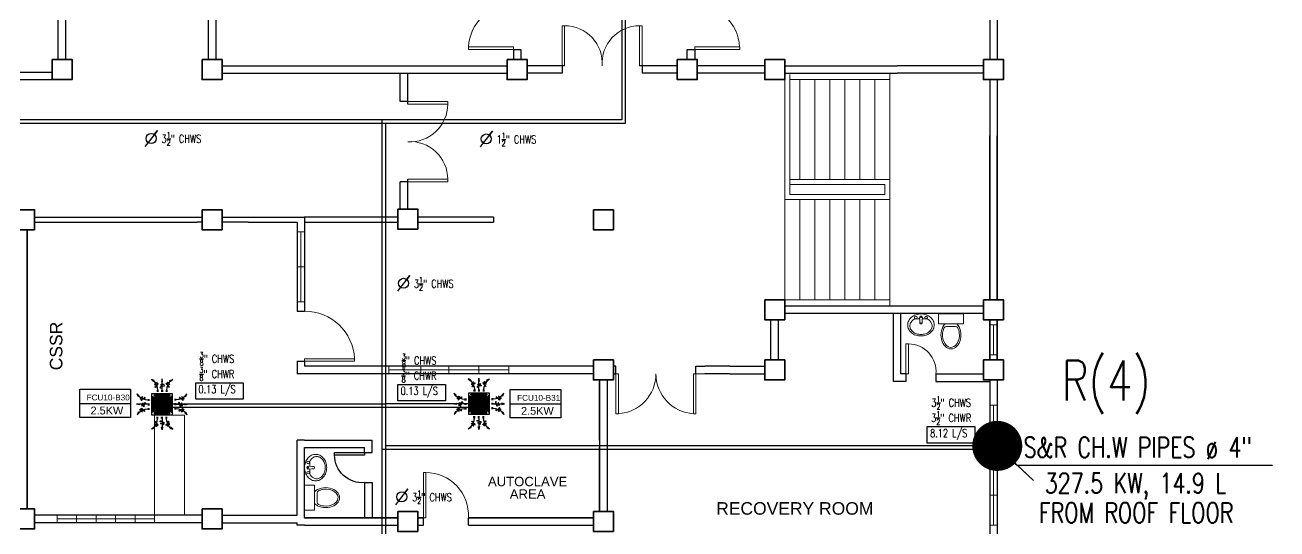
# Model space of a CAD drawing. Header units: millimetres. Extents: x 5 to 430, y 3 to 339.
# Drawn here: x 270.34 to 295.37, y 183.54 to 193.61 of the extents above; entities that cross this region are included whole.
import ezdxf
from ezdxf import colors
from ezdxf.entities.mleader import LeaderData, LeaderLine
from ezdxf.math import Vec2, Vec3

# ---------------------------------------------------------------- set-up
doc = ezdxf.new("R2010")
doc.units = ezdxf.units.MM
doc.header["$MEASUREMENT"] = 0
for name, color, linetype in [('AIR', 7, 'Continuous'), ('fcu line', 7, 'Continuous'), ('fcu return', 7, 'Continuous'), ('label', 7, 'Continuous'), ('Legends', 7, 'Continuous'), ('pipe label', 7, 'Continuous')]:
    doc.layers.add(name, color=color, linetype=linetype)
doc.styles.add('Arch-Dim', font='simplex.shx', dxfattribs={"width": 0.75})
doc.styles.get("Standard").update_dxf_attribs({"font": 'arial.ttf'})
doc.styles.add('SWISSLT175', font='swissl.ttf', dxfattribs={"height": 0.175})

# ---------------------------------------------------------------- blocks, each defined once
blk = doc.blocks.new('door-.60m')
at = {"ltscale": 0.03}
blk.add_lwpolyline([(0, 0), (0.05, 0), (0.05, 0.6), (0, 0.6)], close=True, dxfattribs=at)
blk.add_arc((0.05, 0.048), 0.552, 355.0209, 90, dxfattribs=at)
blk = doc.blocks.new('FCU-13000P (CASSETTE SPLIT)')
at = {"layer": 'AIR', "ltscale": 3}
for p, q in [((0, 0.523), (0, 1)), ((-0.193, 0.558), (-0.193, 0.487)), ((-0.162, 0.558), (-0.162, 0.487)), ((-0.016, 0.558), (-0.016, 0.487)), ((0.016, 0.558), (0.016, 0.487)), ((0.162, 0.558), (0.162, 0.487)), ((0.193, 0.558), (0.193, 0.487)), ((-0.523, 0), (-1, 0)), ((-0.558, 0.193), (-0.487, 0.193)), ((-0.558, 0.162), (-0.487, 0.162)), ((-0.558, 0.016), (-0.487, 0.016)), ((0.558, 0.193), (0.487, 0.193)), ((0.558, 0.162), (0.487, 0.162)), ((0.558, 0.016), (0.487, 0.016)), ((0.523, 0), (1, 0)), ((-0.558, -0.016), (-0.487, -0.016)), ((-0.558, -0.162), (-0.487, -0.162)), ((-0.558, -0.193), (-0.487, -0.193)), ((-0.193, -0.558), (-0.193, -0.487)), ((-0.162, -0.558), (-0.162, -0.487)), ((-0.016, -0.558), (-0.016, -0.487)), ((0.016, -0.558), (0.016, -0.487)), ((0.162, -0.558), (0.162, -0.487)), ((0.193, -0.558), (0.193, -0.487)), ((0.558, -0.016), (0.487, -0.016)), ((0.558, -0.162), (0.487, -0.162)), ((0.558, -0.193), (0.487, -0.193)), ((0, -0.523), (0, -1))]:
    blk.add_line(p, q, dxfattribs=at)
at = {"layer": 'AIR'}
for p, q in [((0.295, -0.295), (-0.295, 0.295)), ((0.295, 0.295), (-0.295, -0.295))]:
    blk.add_line(p, q, dxfattribs=at)
at = {"layer": 'AIR', "ltscale": 3}
for points in [[(-0.022, 0.89), (0.022, 0.89), (0, 1)], [(-0.335, 0.895), (-0.311, 0.932), (-0.416, 0.973)], [(0.335, 0.895), (0.311, 0.932), (0.416, 0.973)], [(-0.89, 0.022), (-0.89, -0.022), (-1, 0)], [(-0.895, 0.335), (-0.932, 0.311), (-0.973, 0.416)], [(0.89, 0.022), (0.89, -0.022), (1, 0)], [(0.895, 0.335), (0.932, 0.311), (0.973, 0.416)], [(-0.895, -0.335), (-0.932, -0.311), (-0.973, -0.416)], [(0.895, -0.335), (0.932, -0.311), (0.973, -0.416)], [(-0.335, -0.895), (-0.311, -0.932), (-0.416, -0.973)], [(-0.022, -0.89), (0.022, -0.89), (0, -1)], [(0.335, -0.895), (0.311, -0.932), (0.416, -0.973)]]:
    blk.add_lwpolyline(points, close=True, dxfattribs=at)
at = {"layer": 'AIR'}
for points in [[(-0.323, 0.914, -0.171809), (-0.178, 0.558), (-0.178, 0.522)], [(0.323, 0.914, 0.171809), (0.178, 0.558), (0.178, 0.522)], [(-0.914, 0.323, 0.171809), (-0.558, 0.178), (-0.522, 0.178)], [(0.914, 0.323, -0.171809), (0.558, 0.178), (0.522, 0.178)], [(-0.914, -0.323, -0.171809), (-0.558, -0.178), (-0.522, -0.178)], [(0.914, -0.323, 0.171809), (0.558, -0.178), (0.522, -0.178)], [(-0.323, -0.914, 0.171809), (-0.178, -0.558), (-0.178, -0.522)], [(0.323, -0.914, -0.171809), (0.178, -0.558), (0.178, -0.522)]]:
    blk.add_lwpolyline(points, format="xyb", dxfattribs=at)
for points in [[(-0.41, -0.41), (0.41, -0.41), (0.41, 0.41), (-0.41, 0.41)], [(-0.373, 0.31), (-0.348, 0.31), (-0.348, -0.31), (-0.373, -0.31)], [(-0.31, 0.372), (0.31, 0.372), (0.31, 0.348), (-0.31, 0.348)], [(-0.26, -0.26), (0.26, -0.26), (0.26, 0.26), (-0.26, 0.26)], [(-0.21, -0.21), (0.21, -0.21), (0.21, 0.21), (-0.21, 0.21)], [(-0.16, -0.16), (0.16, -0.16), (0.16, 0.16), (-0.16, 0.16)], [(-0.11, -0.11), (0.11, -0.11), (0.11, 0.11), (-0.11, 0.11)], [(-0.06, -0.06), (0.06, -0.06), (0.06, 0.06), (-0.06, 0.06)], [(0.372, 0.31), (0.348, 0.31), (0.348, -0.31), (0.372, -0.31)], [(-0.31, -0.373), (0.31, -0.373), (0.31, -0.348), (-0.31, -0.348)]]:
    blk.add_lwpolyline(points, close=True, dxfattribs=at)
blk.add_lwpolyline([(-0.26, -0.31), (0.26, -0.31, 0.414214), (0.31, -0.26), (0.31, 0.26, 0.414214), (0.26, 0.31), (-0.26, 0.31, 0.414214), (-0.31, 0.26), (-0.31, -0.26, 0.414214)], format="xyb", close=True, dxfattribs=at)
at = {"layer": 'AIR', "ltscale": 3}
for points in [[(-0.268, 0.84), (-0.231, 0.852), (-0.134, 0.882), (-0.422, 0.704), (0.005, 0.903), (-0.358, 0.645), (-0.239, 0.678), (-0.199, 0.69)], [(0.268, 0.84), (0.231, 0.852), (0.134, 0.882), (0.422, 0.704), (-0.005, 0.903), (0.358, 0.645), (0.239, 0.678), (0.199, 0.69)], [(-0.84, 0.268), (-0.852, 0.231), (-0.882, 0.134), (-0.704, 0.422), (-0.903, -0.005), (-0.645, 0.358), (-0.678, 0.239), (-0.69, 0.199)], [(0.84, 0.268), (0.852, 0.231), (0.882, 0.134), (0.704, 0.422), (0.903, -0.005), (0.645, 0.358), (0.678, 0.239), (0.69, 0.199)], [(-0.84, -0.268), (-0.852, -0.231), (-0.882, -0.134), (-0.704, -0.422), (-0.903, 0.005), (-0.645, -0.358), (-0.678, -0.239), (-0.69, -0.199)], [(0.84, -0.268), (0.852, -0.231), (0.882, -0.134), (0.704, -0.422), (0.903, 0.005), (0.645, -0.358), (0.678, -0.239), (0.69, -0.199)], [(-0.268, -0.84), (-0.231, -0.852), (-0.134, -0.882), (-0.422, -0.704), (0.005, -0.903), (-0.358, -0.645), (-0.239, -0.678), (-0.199, -0.69)], [(0.268, -0.84), (0.231, -0.852), (0.134, -0.882), (0.422, -0.704), (-0.005, -0.903), (0.358, -0.645), (0.239, -0.678), (0.199, -0.69)]]:
    blk.add_open_spline(points, degree=3, knots=[0.0032834, 0.0032834, 0.0032834, 0.0032834, 0.0712567, 0.1924075, 0.3347111, 0.5062145, 0.5813292, 0.5813292, 0.5813292, 0.5813292], dxfattribs=at)
for points in [[(0, 0.8), (0.077, 0.776), (-0.058, 0.755), (0.098, 0.718), (-0.087, 0.663), (0, 0.631)], [(-0.8, 0), (-0.776, -0.077), (-0.755, 0.058), (-0.718, -0.098), (-0.663, 0.087), (-0.631, 0)], [(0.8, 0), (0.776, -0.077), (0.755, 0.058), (0.718, -0.098), (0.663, 0.087), (0.631, 0)], [(0, -0.8), (0.077, -0.776), (-0.058, -0.755), (0.098, -0.718), (-0.087, -0.663), (0, -0.631)]]:
    blk.add_spline(points, degree=3, dxfattribs=at)
for points in [[(0, 1), (-0.022, 0.89), (0.022, 0.89)], [(-0.416, 0.973), (-0.335, 0.895), (-0.311, 0.932)], [(0.416, 0.973), (0.335, 0.895), (0.311, 0.932)], [(-1, 0), (-0.89, 0.022), (-0.89, -0.022)], [(-0.973, 0.416), (-0.895, 0.335), (-0.932, 0.311)], [(1, 0), (0.89, 0.022), (0.89, -0.022)], [(0.973, 0.416), (0.895, 0.335), (0.932, 0.311)], [(-0.973, -0.416), (-0.895, -0.335), (-0.932, -0.311)], [(0.973, -0.416), (0.895, -0.335), (0.932, -0.311)], [(-0.416, -0.973), (-0.335, -0.895), (-0.311, -0.932)], [(0, -1), (-0.022, -0.89), (0.022, -0.89)], [(0.416, -0.973), (0.335, -0.895), (0.311, -0.932)]]:
    blk.add_solid(points, dxfattribs=at)
blk = doc.blocks.new('_Dot')
at = {"color": 0, "linetype": 'ByBlock', "lineweight": -2}
blk.add_line((-0.5, 0), (-1, 0), dxfattribs=at)
at = {"color": 0, "linetype": 'ByBlock', "const_width": 0.5}
blk.add_lwpolyline([(-0.25, 0, 1), (0.25, 0, 1)], format="xyb", close=True, dxfattribs=at)

msp = doc.modelspace()

# ---------------------------------------------------------------- linework, layer by layer
at = {"color": 8, "lineweight": 25}
for p, q in [((271.006, 192.92), (271.006, 198.52)), ((271.156, 192.92), (271.156, 198.52)), ((289.781, 198.521), (289.781, 192.92)), ((274.006, 195.994), (274.006, 192.92)), ((274.156, 195.994), (274.156, 192.92)), ((289.631, 195.994), (289.631, 192.92)), ((280.106, 193.12), (280.106, 192.92)), ((280.106, 193.12), (280.256, 193.12)), ((280.256, 193.12), (280.256, 192.92)), ((283.581, 192.92), (283.581, 193.12)), ((283.581, 193.12), (283.731, 193.12)), ((283.581, 193.02), (283.581, 193.02)), ((283.731, 193.12), (283.731, 192.92)), ((274.281, 192.795), (279.981, 192.795)), ((281.131, 192.795), (280.381, 192.795)), ((281.081, 192.795), (281.081, 192.645)), ((283.381, 192.795), (282.631, 192.795)), ((282.681, 192.795), (282.681, 192.645)), ((285.131, 192.795), (283.781, 192.795)), ((285.531, 192.795), (285.781, 192.795)), ((285.781, 192.795), (287.781, 192.795)), ((289.506, 192.795), (287.781, 192.795)), ((269.2, 192.67), (270.881, 192.67)), ((269.25, 192.52), (270.881, 192.52)), ((274.281, 192.645), (279.981, 192.645)), ((277.843, 192.078), (277.843, 192.645)), ((277.993, 192.028), (277.993, 192.645)), ((281.081, 192.645), (280.381, 192.645)), ((283.381, 192.645), (282.681, 192.645)), ((285.131, 192.645), (283.781, 192.645)), ((285.531, 192.645), (285.781, 192.645)), ((285.781, 192.645), (287.781, 192.645)), ((289.506, 192.645), (287.781, 192.645)), ((289.631, 192.52), (289.631, 188.12)), ((289.781, 192.52), (289.781, 188.12)), ((277.993, 192.078), (277.843, 192.078)), ((289.631, 188.12), (289.631, 191.393)), ((289.781, 188.12), (289.781, 191.393)), ((277.993, 189.933), (277.993, 190.528)), ((277.843, 189.933), (277.843, 190.478)), ((277.993, 190.478), (277.843, 190.478)), ((270.531, 189.768), (273.481, 189.768)), ((273.481, 189.768), (273.881, 189.768)), ((274.281, 189.768), (275.781, 189.768)), ((275.781, 189.768), (275.931, 189.768)), ((275.931, 189.768), (275.931, 187.893)), ((277.793, 189.768), (275.931, 189.768)), ((279.706, 189.768), (278.193, 189.768)), ((279.706, 189.768), (279.706, 189.668)), ((270.381, 189.518), (270.381, 186.543)), ((270.381, 183.943), (270.381, 189.518)), ((270.381, 189.518), (270.381, 183.943)), ((270.531, 189.668), (273.781, 189.668)), ((273.881, 189.668), (273.781, 189.668)), ((274.806, 189.668), (274.281, 189.668)), ((274.806, 189.668), (275.781, 189.668)), ((275.781, 189.668), (275.781, 187.893)), ((275.931, 189.668), (277.793, 189.668)), ((278.193, 189.668), (279.706, 189.668)), ((289.506, 187.995), (285.531, 187.995)), ((270.381, 187.918), (270.381, 185.818)), ((275.781, 187.893), (275.931, 187.893)), ((289.506, 187.845), (285.531, 187.845)), ((287.706, 186.489), (287.706, 187.839)), ((287.856, 186.639), (287.856, 187.839)), ((285.256, 186.918), (285.256, 187.72)), ((285.406, 186.918), (285.406, 187.72)), ((289.631, 187.72), (289.631, 186.918)), ((289.631, 186.918), (289.631, 187.72)), ((289.781, 187.72), (289.781, 186.918)), ((289.781, 186.918), (289.781, 187.72)), ((275.781, 186.893), (275.781, 186.793)), ((275.781, 186.893), (275.931, 186.893)), ((275.781, 186.793), (275.781, 186.643)), ((275.931, 186.893), (275.931, 186.801)), ((275.931, 186.801), (275.931, 186.793)), ((281.706, 186.793), (275.931, 186.793)), ((282.156, 186.793), (282.106, 186.793)), ((282.156, 186.643), (282.156, 186.793)), ((283.756, 186.793), (283.931, 186.793)), ((283.756, 186.643), (283.756, 186.793)), ((284.431, 186.793), (283.931, 186.793)), ((284.431, 186.793), (285.131, 186.793)), ((275.931, 186.643), (275.781, 186.643)), ((281.706, 186.643), (275.931, 186.643)), ((281.831, 186.518), (281.831, 184.943)), ((281.831, 185.318), (281.831, 186.493)), ((281.981, 186.518), (281.981, 184.943)), ((281.981, 186.493), (281.981, 183.893)), ((282.106, 186.643), (282.156, 186.643)), ((284.431, 186.643), (283.931, 186.643)), ((284.431, 186.643), (285.131, 186.643)), ((289.631, 186.518), (289.631, 180.918)), ((289.631, 186.518), (289.631, 180.918)), ((289.781, 186.518), (289.781, 180.918)), ((275.781, 183.818), (275.781, 185.318)), ((275.931, 185.318), (275.781, 185.318)), ((275.931, 183.768), (275.931, 185.168)), ((281.831, 183.893), (281.831, 185.168)), ((281.831, 184.943), (281.831, 183.893)), ((281.981, 184.943), (281.981, 183.893)), ((273.881, 183.818), (270.531, 183.818)), ((274.281, 183.818), (275.781, 183.818)), ((275.931, 183.768), (277.793, 183.768)), ((277.793, 183.768), (275.931, 183.768)), ((278.193, 183.768), (278.306, 183.768)), ((278.306, 183.768), (278.193, 183.768)), ((278.306, 183.618), (278.306, 183.768)), ((279.206, 183.768), (280.481, 183.768)), ((279.206, 183.618), (279.206, 183.768)), ((281.706, 183.768), (279.206, 183.768)), ((280.481, 183.768), (281.706, 183.768)), ((273.881, 183.668), (270.531, 183.668)), ((274.281, 183.668), (275.781, 183.668)), ((275.781, 183.618), (275.781, 183.668)), ((275.931, 183.618), (275.781, 183.618)), ((275.931, 183.618), (277.793, 183.618)), ((278.193, 183.618), (278.306, 183.618)), ((279.206, 183.618), (281.706, 183.618))]:
    msp.add_line(p, q, dxfattribs=at)
at = {"color": 8, "lineweight": 13}
for p, q in [((279.206, 193.17), (280.106, 193.17)), ((280.106, 193.12), (279.206, 193.12)), ((279.207, 193.17), (279.207, 193.12)), ((280.106, 193.12), (280.106, 193.17)), ((284.631, 193.17), (283.731, 193.17)), ((283.731, 193.17), (283.731, 193.12)), ((283.731, 193.02), (283.731, 193.17)), ((283.731, 193.12), (284.631, 193.12)), ((284.631, 193.12), (284.631, 193.17)), ((275.931, 186.943), (275.931, 186.893)), ((276.931, 186.943), (275.931, 186.943)), ((275.931, 186.943), (275.931, 186.893)), ((275.931, 186.893), (276.931, 186.893)), ((276.931, 186.893), (276.931, 186.943)), ((282.156, 186.643), (282.206, 186.643)), ((282.206, 186.643), (282.156, 186.643)), ((282.156, 186.643), (282.156, 185.843)), ((282.206, 185.843), (282.206, 186.643)), ((283.706, 185.843), (283.706, 186.643)), ((283.706, 186.643), (283.756, 186.643)), ((283.706, 186.643), (283.931, 186.643)), ((283.756, 186.643), (283.756, 185.843)), ((282.156, 185.843), (282.206, 185.843)), ((283.756, 185.843), (283.706, 185.843))]:
    msp.add_line(p, q, dxfattribs=at)
at = {"color": 8, "lineweight": 9}
for p, q in [((283.731, 192.92), (283.581, 192.92)), ((285.531, 192.52), (285.531, 192.645)), ((285.531, 190.12), (285.531, 192.52)), ((285.631, 192.52), (285.631, 192.62)), ((285.631, 190.22), (285.631, 192.52)), ((287.631, 192.52), (285.631, 192.52)), ((285.831, 192.52), (285.831, 190.52)), ((286.131, 192.52), (286.131, 190.52)), ((286.431, 192.52), (286.431, 190.52)), ((286.731, 192.52), (286.731, 190.52)), ((287.031, 192.52), (287.031, 190.52)), ((287.331, 192.52), (287.331, 190.52)), ((287.631, 192.645), (287.631, 192.52)), ((287.631, 192.52), (287.631, 190.52)), ((287.331, 190.52), (285.631, 190.52)), ((287.331, 190.52), (287.631, 190.52)), ((287.631, 190.42), (287.631, 190.52)), ((287.331, 190.42), (285.631, 190.42)), ((287.331, 190.42), (287.531, 190.42)), ((287.531, 190.22), (287.531, 190.42)), ((287.631, 190.22), (287.631, 190.42)), ((287.331, 190.12), (285.531, 190.12)), ((285.531, 190.12), (285.531, 188.12)), ((287.331, 190.22), (285.631, 190.22)), ((285.831, 190.12), (285.831, 188.12)), ((286.131, 190.12), (286.131, 188.12)), ((286.431, 190.12), (286.431, 188.12)), ((286.731, 190.12), (286.731, 188.12)), ((287.031, 190.12), (287.031, 188.12)), ((287.331, 190.22), (287.531, 190.22)), ((287.331, 190.12), (287.331, 188.12)), ((287.331, 190.12), (287.631, 190.12)), ((287.631, 190.12), (287.631, 190.22)), ((287.631, 190.12), (287.631, 188.12)), ((275.931, 189.48), (275.783, 189.48)), ((275.783, 189.48), (275.783, 188.08)), ((275.857, 189.48), (275.853, 188.08)), ((275.931, 188.78), (275.931, 189.48)), ((275.931, 188.78), (275.783, 188.78)), ((275.783, 188.08), (275.929, 188.08)), ((287.631, 188.12), (285.531, 188.12)), ((285.531, 187.995), (285.531, 188.12)), ((287.631, 187.995), (287.631, 188.12)), ((288.241, 187.641), (288.228, 187.763)), ((288.27, 187.641), (288.284, 187.763)), ((288.606, 187.839), (288.606, 187.639)), ((289.106, 187.839), (288.606, 187.839)), ((289.106, 187.639), (289.106, 187.839)), ((288.606, 187.639), (289.106, 187.639)), ((288.765, 187.589), (288.946, 187.589)), ((289.781, 187.619), (289.631, 187.619)), ((289.631, 187.619), (289.631, 187.019)), ((289.706, 187.619), (289.706, 187.019)), ((289.781, 187.319), (289.781, 187.619)), ((289.631, 187.019), (289.781, 187.019)), ((277.618, 186.643), (277.618, 186.793)), ((277.618, 186.793), (280.018, 186.793)), ((278.256, 186.643), (278.256, 186.793)), ((278.818, 186.643), (278.818, 186.793)), ((279.418, 186.643), (279.418, 186.793)), ((280.018, 186.793), (280.018, 186.643)), ((285.531, 186.918), (285.531, 186.793)), ((280.018, 186.718), (277.618, 186.718)), ((278.818, 186.643), (277.618, 186.643)), ((278.818, 186.643), (280.018, 186.643)), ((281.981, 186.518), (281.981, 186.493)), ((289.781, 186.518), (289.781, 186.018)), ((289.781, 186.018), (289.631, 186.018)), ((289.631, 186.018), (289.631, 183.618)), ((289.706, 186.018), (289.706, 183.618)), ((289.781, 184.818), (289.781, 186.018)), ((273.531, 185.818), (273.531, 183.818)), ((270.381, 185.543), (270.381, 185.168)), ((289.781, 185.418), (289.631, 185.418)), ((270.381, 185.168), (270.381, 183.943)), ((276.129, 184.782), (276.007, 184.796)), ((276.129, 184.753), (276.007, 184.74)), ((281.831, 184.793), (281.831, 184.943)), ((289.781, 184.818), (289.631, 184.818)), ((289.781, 183.618), (289.781, 184.818)), ((275.931, 184.418), (276.131, 184.418)), ((275.931, 183.918), (275.931, 184.418)), ((276.131, 184.418), (276.131, 183.918)), ((276.181, 184.259), (276.181, 184.078)), ((289.781, 184.218), (289.631, 184.218)), ((270.981, 183.818), (270.531, 183.818)), ((270.981, 183.818), (270.981, 183.668)), ((272.931, 183.743), (270.981, 183.743)), ((271.371, 183.668), (271.371, 183.818)), ((271.371, 183.818), (271.761, 183.818)), ((271.761, 183.818), (271.761, 183.668)), ((272.151, 183.668), (272.151, 183.818)), ((272.151, 183.818), (272.541, 183.818)), ((272.541, 183.818), (272.541, 183.668)), ((273.481, 183.818), (272.881, 183.818)), ((272.931, 183.668), (272.931, 183.818)), ((276.131, 183.918), (275.931, 183.918)), ((270.531, 183.668), (270.981, 183.668)), ((270.981, 183.668), (272.881, 183.668)), ((270.981, 183.668), (271.371, 183.668)), ((271.761, 183.668), (272.151, 183.668)), ((272.541, 183.668), (272.931, 183.668)), ((272.881, 183.668), (273.631, 183.668)), ((289.631, 183.618), (289.781, 183.618))]:
    msp.add_line(p, q, dxfattribs=at)
at = {"color": 8, "lineweight": 25, "ltscale": 0.4}
for p, q in [((287.956, 186.639), (287.856, 186.639)), ((287.956, 186.639), (287.956, 186.489)), ((288.556, 186.639), (288.556, 186.489)), ((288.556, 186.639), (289.506, 186.639)), ((287.956, 186.489), (287.706, 186.489)), ((288.556, 186.489), (289.631, 186.489)), ((275.931, 185.318), (277.281, 185.318)), ((277.281, 185.068), (277.281, 185.318)), ((275.931, 185.168), (277.131, 185.168)), ((275.931, 185.168), (277.131, 185.168)), ((277.131, 185.068), (277.131, 185.168)), ((277.131, 185.068), (277.281, 185.068)), ((277.131, 184.468), (277.281, 184.468)), ((277.131, 184.468), (277.131, 183.768)), ((277.281, 184.468), (277.281, 183.768))]:
    msp.add_line(p, q, dxfattribs=at)
at = {"color": 8, "lineweight": 9, "ltscale": 0.4}
for p in [(272.931, 183.818), (273.531, 185.818)]:
    msp.add_line(p, (272.931, 185.818), dxfattribs=at)
at = {"color": 8, "lineweight": 13, "ltscale": 0.03}
for points in [[(281.081, 192.795), (281.131, 192.795), (281.131, 193.595), (281.081, 193.595)], [(282.681, 192.795), (282.631, 192.795), (282.631, 193.595), (282.681, 193.595)], [(277.993, 192.078), (277.993, 192.028), (278.793, 192.028), (278.793, 192.078)], [(277.993, 190.478), (277.993, 190.528), (278.793, 190.528), (278.793, 190.478)], [(287.956, 186.639), (288.006, 186.639), (288.006, 187.239), (287.956, 187.239)], [(278.306, 183.768), (278.356, 183.768), (278.356, 184.668), (278.306, 184.668)]]:
    msp.add_lwpolyline(points, close=True, dxfattribs=at)
at = {"color": 8, "lineweight": 35}
for points in [[(270.881, 192.92), (271.281, 192.92), (271.281, 192.52), (270.881, 192.52)], [(273.881, 192.92), (274.281, 192.92), (274.281, 192.52), (273.881, 192.52)], [(279.981, 192.92), (280.381, 192.92), (280.381, 192.52), (279.981, 192.52)], [(283.381, 192.92), (283.781, 192.92), (283.781, 192.52), (283.381, 192.52)], [(285.131, 192.92), (285.531, 192.92), (285.531, 192.52), (285.131, 192.52)], [(289.506, 192.92), (289.906, 192.92), (289.906, 192.52), (289.506, 192.52)], [(270.131, 189.918), (270.531, 189.918), (270.531, 189.518), (270.131, 189.518)], [(273.881, 189.918), (274.281, 189.918), (274.281, 189.518), (273.881, 189.518)], [(277.793, 189.933), (278.193, 189.933), (278.193, 189.533), (277.793, 189.533)], [(281.706, 189.918), (282.106, 189.918), (282.106, 189.518), (281.706, 189.518)], [(285.131, 188.12), (285.531, 188.12), (285.531, 187.72), (285.131, 187.72)], [(289.506, 188.12), (289.906, 188.12), (289.906, 187.72), (289.506, 187.72)], [(281.706, 186.918), (282.106, 186.918), (282.106, 186.518), (281.706, 186.518)], [(285.131, 186.918), (285.531, 186.918), (285.531, 186.518), (285.131, 186.518)], [(289.506, 186.918), (289.906, 186.918), (289.906, 186.518), (289.506, 186.518)], [(270.131, 183.943), (270.531, 183.943), (270.531, 183.543), (270.131, 183.543)], [(273.881, 183.943), (274.281, 183.943), (274.281, 183.543), (273.881, 183.543)], [(277.793, 183.893), (278.193, 183.893), (278.193, 183.493), (277.793, 183.493)], [(281.706, 183.893), (282.106, 183.893), (282.106, 183.493), (281.706, 183.493)]]:
    msp.add_lwpolyline(points, close=True, dxfattribs=at)
at = {"color": 8, "lineweight": 9}
for points in [[(275.783, 189.48), (275.929, 189.48), (275.929, 188.08), (275.783, 188.08)], [(289.631, 187.619), (289.781, 187.619), (289.781, 187.019), (289.631, 187.019)], [(280.018, 186.643), (277.618, 186.643), (277.618, 186.793), (280.018, 186.793)], [(277.618, 186.793), (280.018, 186.793), (280.018, 186.643), (277.618, 186.643)], [(289.631, 186.018), (289.781, 186.018), (289.781, 183.618), (289.631, 183.618)], [(270.981, 183.818), (272.931, 183.818), (272.931, 183.668), (270.981, 183.668)]]:
    msp.add_lwpolyline(points, close=True, dxfattribs=at)
for points in [[(287.991, 187.618, 0.11576), (288.01, 187.536, 0.104047), (288.069, 187.462, 0.090875), (288.152, 187.414, 0.083344), (288.256, 187.397, 0.083344), (288.359, 187.414, 0.090875), (288.443, 187.462, 0.104047), (288.502, 187.536, 0.11576), (288.521, 187.618, 0.11576), (288.502, 187.701, 0.104047), (288.443, 187.774, 0.090875), (288.359, 187.822, 0.083344), (288.256, 187.839, 0.083344), (288.152, 187.822, 0.090875), (288.069, 187.774, 0.104047), (288.01, 187.701, 0.11576)], [(276.152, 185.033, -0.11576), (276.234, 185.014, -0.104047), (276.308, 184.955, -0.090875), (276.356, 184.871, -0.083344), (276.373, 184.768, -0.083344), (276.356, 184.664, -0.090875), (276.308, 184.581, -0.104047), (276.234, 184.522, -0.11576), (276.152, 184.503, -0.11576), (276.069, 184.522, -0.104047), (275.996, 184.581, -0.090875), (275.948, 184.664, -0.083344), (275.931, 184.768, -0.083344), (275.948, 184.871, -0.090875), (275.996, 184.955, -0.104047), (276.069, 185.014, -0.11576)]]:
    msp.add_lwpolyline(points, format="xyb", close=True, dxfattribs=at)
for points in [[(288.033, 187.597, 0.124838), (288.049, 187.535, 0.105788), (288.099, 187.477, 0.086697), (288.168, 187.441, 0.076776), (288.256, 187.427, 0.076776), (288.344, 187.441, 0.086697), (288.413, 187.477, 0.105788), (288.463, 187.535, 0.124838), (288.478, 187.597, 0.124838), (288.463, 187.66, 0.105788), (288.413, 187.717, 0.040067), (288.383, 187.737), (288.28, 187.737, 0.040067)], [(288.232, 187.737), (288.129, 187.737, 0.040067), (288.099, 187.717, 0.105788), (288.049, 187.66, 0.124838), (288.033, 187.597, 0.124838)], [(276.173, 184.99, -0.124838), (276.236, 184.975, -0.105788), (276.293, 184.925, -0.086697), (276.329, 184.856, -0.076776), (276.343, 184.768, -0.076776), (276.329, 184.68, -0.086697), (276.293, 184.611, -0.105788), (276.236, 184.561, -0.124838), (276.173, 184.545, -0.124838), (276.11, 184.561, -0.105788), (276.053, 184.611, -0.040067), (276.033, 184.641), (276.033, 184.744, -0.040067)], [(276.033, 184.792), (276.033, 184.895, -0.040067), (276.053, 184.925, -0.105788), (276.11, 184.975, -0.124838), (276.173, 184.99, -0.124838)]]:
    msp.add_lwpolyline(points, format="xyb", dxfattribs=at)
for centre, radius in [((288.154, 187.766), 0.0255), ((288.256, 187.773), 0.0095), ((288.358, 187.766), 0.0255), ((276.004, 184.87), 0.0255), ((275.997, 184.768), 0.0095), ((276.004, 184.666), 0.0255)]:
    msp.add_circle(centre, radius, dxfattribs=at)
at = {"color": 8, "lineweight": 13}
for centre, radius, start, end in [((280.106, 193.12), 0.9, 90, 176.8153), ((283.731, 193.12), 0.9, 3.1847, 90), ((275.931, 186.893), 1, 2.866, 90), ((282.156, 186.643), 0.8, 273.5833, 0), ((283.756, 186.643), 0.8, 180, 266.4167)]:
    msp.add_arc(centre, radius, start, end, dxfattribs=at)
at = {"color": 8, "lineweight": 13, "ltscale": 0.03}
for centre, radius, start, end in [((281.131, 192.843), 0.752, 356.3048, 90), ((282.631, 192.843), 0.752, 90, 183.6952), ((278.042, 192.028), 0.752, 266.3048, 0), ((278.042, 190.528), 0.752, 0, 93.6952), ((288.006, 186.687), 0.552, 355.0209, 90), ((278.356, 183.817), 0.851, 356.7268, 90)]:
    msp.add_arc(centre, radius, start, end, dxfattribs=at)
at = {"color": 8, "lineweight": 9}
for centre, radius, start, end in [((288.256, 187.766), 0.028, 353.7545, 186.2455), ((288.256, 187.664), 0.025, 138.7978, 233.6932), ((288.256, 187.735), 0.0948, 261.2026, 278.7974), ((288.256, 187.664), 0.025, 251.3793, 288.6207), ((288.256, 187.664), 0.025, 306.3068, 41.2022), ((288.765, 187.539), 0.05, 90, 151.8499), ((288.946, 187.539), 0.05, 28.0084, 90), ((276.004, 184.768), 0.028, 83.7545, 276.2455), ((276.106, 184.768), 0.025, 36.3068, 131.2022), ((276.106, 184.768), 0.025, 228.7978, 323.6932), ((276.035, 184.768), 0.0948, 351.2026, 8.7974), ((276.106, 184.768), 0.025, 341.3793, 18.6207), ((276.231, 184.259), 0.05, 118.1501, 180), ((276.231, 184.078), 0.05, 180, 241.9916)]:
    msp.add_arc(centre, radius, start, end, dxfattribs=at)
msp.add_ellipse((288.856, 187.414), major_axis=(0, 0.275), ratio=0.727273, start_param=0.612555, end_param=5.670631, dxfattribs=at)
at = {"color": 8, "lineweight": 9, "extrusion": (0, 0, -1)}
msp.add_ellipse((276.356, 184.168), major_axis=(-0.275, 0), ratio=0.727273, start_param=0.612555, end_param=5.670631, dxfattribs=at)
at = {"color": 8, "lineweight": 9}
for points in [[(288.721, 187.563), (288.712, 187.546), (288.705, 187.528), (288.678, 187.437), (288.683, 187.35), (288.741, 187.218), (288.791, 187.177), (288.889, 187.163), (288.941, 187.189), (289.016, 187.301), (289.033, 187.384), (289.018, 187.498), (289.006, 187.533), (288.99, 187.563)], [(276.207, 184.303), (276.224, 184.311), (276.242, 184.319), (276.333, 184.346), (276.42, 184.341), (276.552, 184.283), (276.593, 184.233), (276.607, 184.135), (276.581, 184.082), (276.469, 184.008), (276.386, 183.991), (276.272, 184.006), (276.237, 184.018), (276.207, 184.033)]]:
    msp.add_open_spline(points, degree=3, knots=[0.937253, 0.937253, 0.937253, 0.937253, 1.185372, 1.185372, 2.113864, 2.113864, 3.042356, 3.042356, 3.970847, 3.970847, 4.899339, 4.899339, 5.346062, 5.346062, 5.346062, 5.346062], dxfattribs=at)
at = {"layer": 'fcu line', "linetype": 'Continuous'}
for p, q in [((282.343, 211.172), (282.343, 191.643)), ((282.343, 191.643), (247.566, 191.643)), ((277.555, 182.23), (277.555, 191.643)), ((273.081, 186.042), (277.555, 186.042)), ((289.781, 185.202), (277.555, 185.202))]:
    msp.add_line(p, q, dxfattribs=at)
at = {"layer": 'fcu line'}
for p, q in [((272.988, 191.5), (272.802, 191.264)), ((272.926, 191.421), (272.988, 191.5)), ((272.802, 191.264), (272.74, 191.185)), ((279.501, 191.254), (279.439, 191.175)), ((279.687, 191.489), (279.501, 191.254)), ((279.625, 191.411), (279.687, 191.489)), ((278.034, 188.606), (277.848, 188.371)), ((277.972, 188.528), (278.034, 188.606)), ((277.848, 188.371), (277.786, 188.292)), ((289.781, 185.132), (290.181, 184.82)), ((277.998, 184.341), (277.812, 184.105)), ((277.936, 184.262), (277.998, 184.341)), ((277.812, 184.105), (277.75, 184.027))]:
    msp.add_line(p, q, dxfattribs=at)
at = {"layer": 'fcu line', "linetype": 'Continuous', "lineweight": 25}
msp.add_line((279.417, 186.042), (277.555, 186.042), dxfattribs=at)
at = {"layer": 'fcu line'}
for centre, radius in [((272.864, 191.342), 0.1), ((279.563, 191.332), 0.1), ((277.91, 188.449), 0.1), ((289.781, 185.202), 0.03), ((289.781, 185.132), 0.03), ((277.874, 184.184), 0.1)]:
    msp.add_circle(centre, radius, dxfattribs=at)
msp.add_ellipse((289.781, 185.167), major_axis=(0, 0.0826), ratio=0.601804, dxfattribs=at)
at = {"layer": 'fcu return', "linetype": 'Continuous'}
for p, q in [((282.273, 211.102), (282.273, 191.713)), ((282.273, 191.713), (247.566, 191.713)), ((277.485, 182.3), (277.485, 191.713)), ((273.081, 185.972), (279.417, 185.972)), ((289.781, 185.132), (277.485, 185.132))]:
    msp.add_line(p, q, dxfattribs=at)
at = {"layer": 'Legends', "linetype": 'Continuous', "lineweight": 25}
for p, q in [((271.436, 186.051), (272.448, 186.051)), ((280.044, 186.045), (281.056, 186.045))]:
    msp.add_line(p, q, dxfattribs=at)
at = {"layer": 'Legends'}
for points in [[(271.436, 186.335), (272.448, 186.335), (272.448, 185.767), (271.436, 185.767)], [(280.044, 186.329), (281.056, 186.329), (281.056, 185.761), (280.044, 185.761)]]:
    msp.add_lwpolyline(points, close=True, dxfattribs=at)
at = {"layer": 'pipe label', "color": 7, "linetype": 'Continuous', "lineweight": 25}
for points in [[(273.754, 186.464), (274.705, 186.464), (274.705, 186.136), (273.754, 186.136)], [(277.796, 186.431), (278.748, 186.431), (278.748, 186.103), (277.796, 186.103)], [(288.383, 185.586), (289.334, 185.586), (289.334, 185.259), (288.383, 185.259)]]:
    msp.add_lwpolyline(points, close=True, dxfattribs=at)

# ---------------------------------------------------------------- block references
at = {"color": 8, "lineweight": 9, "ltscale": 0.4, "xscale": -1, "rotation": 90}
msp.add_blockref('door-.60m', (277.131, 185.068), dxfattribs=at)
at = {"layer": 'AIR', "xscale": 0.5113536813550488, "yscale": 0.5113536813550488, "zscale": 0.5113536813550488}
for p in [(273.081, 186.032), (279.417, 186.042)]:
    msp.add_blockref('FCU-13000P (CASSETTE SPLIT)', p, dxfattribs=at)

# ---------------------------------------------------------------- texts
at = {"layer": 'label', "color": 8, "lineweight": 9, "ltscale": 0.4, "insert": (270.965, 187.197), "char_height": 0.25, "attachment_point": 5, "rotation": 90, "line_spacing_factor": 0.8, "style": 'SWISSLT175'}
msp.add_mtext('CSSR', dxfattribs=at)
at = {"layer": 'label', "color": 8, "lineweight": 9, "ltscale": 0.4, "attachment_point": 5, "line_spacing_factor": 0.8, "style": 'SWISSLT175'}
for s, insert, char_height in [('AUTOCLAVE\\PAREA', (280.391, 184.365), 0.1875), ('RECOVERY ROOM', (285.733, 183.951), 0.25)]:
    msp.add_mtext(s, dxfattribs=dict(at, insert=insert, char_height=char_height))
at = {"layer": 'Legends', "linetype": 'Continuous', "lineweight": 25, "attachment_point": 1}
for s, width, insert, char_height in [('FCU10-B30', 0.44811, (271.572, 186.227), 0.117), ('FCU10-B31', 0.44811, (280.18, 186.22), 0.117), ('2.5KW', 0.23674, (271.651, 185.986), 0.156), ('2.5KW', 0.23674, (280.259, 185.98), 0.156)]:
    msp.add_mtext_dynamic_manual_height_columns(s, width=width, gutter_width=1.011, heights=[0], dxfattribs=dict(at, insert=insert, char_height=char_height))
at = {"layer": 'pipe label', "color": 7, "linetype": 'Continuous', "lineweight": 25, "attachment_point": 1, "style": 'Arch-Dim'}
for s, width, insert, char_height in [('\\A1;3{\\H0.7x;\\S1/2;}" CHWS', 1.17294, (273.071, 191.469), 0.16), ('\\A1;1{\\H0.7x;\\S1/2;}" CHWS', 1.17294, (279.77, 191.458), 0.16), ('\\A1;3{\\H0.7x;\\S1/2;}" CHWS', 1.17294, (278.117, 188.575), 0.16), ('\\A1;{\\H0.7x;\\S3/8;}" CHWS', 1.17294, (273.833, 187.075), 0.16), ('\\A1;{\\H0.7x;\\S3/8;}" CHWS', 1.17294, (277.875, 187.041), 0.16), ('{\\C256;R(4)}', 5.63627, (291.072, 186.907), 0.8), ('\\A1;{\\H0.7x;\\S3/8;}" CHWR', 0.88035, (273.829, 186.772), 0.16), ('\\A1;{\\H0.7x;\\S3/8;}" CHWR', 0.88035, (277.872, 186.738), 0.16), ('0.13 L/S', 0.89967, (273.808, 186.413), 0.16), ('0.13 L/S', 0.89967, (277.851, 186.38), 0.16), ('\\A1;3{\\H0.7x;\\S1/2;}" CHWS', 1.17294, (288.462, 186.197), 0.16), ('\\A1;{\\H1x;3\\H0.7x;\\S1/2;}" CHWR', 0.88035, (288.459, 185.894), 0.16), ('8.12 L/S', 0.89967, (288.438, 185.536), 0.16), ('{\\C256;S&R CH.W PIPES ø 4"}', 5.63627, (290.308, 185.376), 0.4032), ('{\\C256;327.5 KW, 14.9 L}', 5.63627, (290.731, 184.659), 0.4032), ('\\A1;3{\\H0.7x;\\S1/2;}" CHWS', 1.17294, (278.081, 184.31), 0.16), ('{\\C256;FROM ROOF FLOOR}', 5.63627, (290.614, 184.067), 0.4032)]:
    msp.add_mtext_dynamic_manual_height_columns(s, width=width, gutter_width=1.011, heights=[0], dxfattribs=dict(at, insert=insert, char_height=char_height))

# ---------------------------------------------------------------- leaders
at = {"layer": 'fcu line'}
ml = msp.add_multileader_mtext('Standard', dxfattribs=at)
ml.set_content(' ', color=256)
ml.set_leader_properties()
ml.set_arrow_properties(name='DOT')
ml.build(insert=Vec2(0, 0))
ml.multileader.update_dxf_attribs({"dogleg_length": 0.36, "arrow_head_size": 1})
ctx = ml.context
ctx.base_point, ctx.char_height, ctx.arrow_head_size, ctx.landing_gap_size, ctx.plane_origin = Vec3(295.284, 184.82), 0.18, 1, 0.09, Vec3(289.781, 185.202)
notes = []
notes.append((ctx, [(0, (1, 1, 0), (290.181, 184.82), (1, 0), 5.103, [(0, [(289.781, 185.202)], 0, [])])]))
ctx.mtext.insert, ctx.mtext.flow_direction = Vec3(295.374, 184.91), 5
for ctx, leaders in notes:
    for number, flags, end, landing, length, lines in leaders:
        leader = LeaderData()
        leader.index, (leader.has_last_leader_line, leader.has_dogleg_vector, leader.attachment_direction) = number, flags
        leader.last_leader_point, leader.dogleg_vector, leader.dogleg_length = Vec3(end), Vec3(landing), length
        for number, points, colour, breaks in lines:
            line = LeaderLine()
            line.index, line.vertices, line.color, line.breaks = number, Vec3.list(points), colors.encode_raw_color(colour), breaks
            leader.lines.append(line)
        ctx.leaders.append(leader)

doc.saveas('drawing.dxf')
